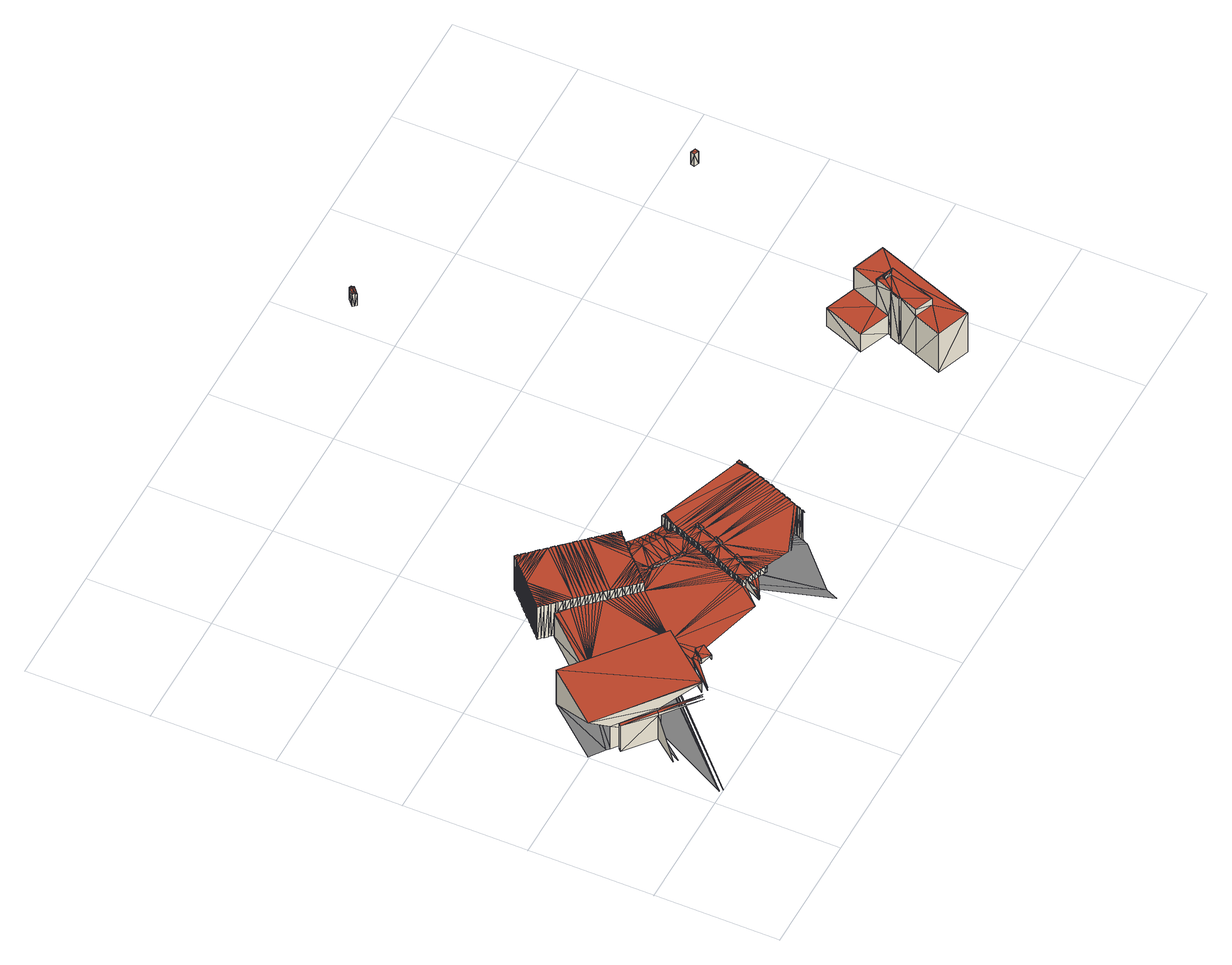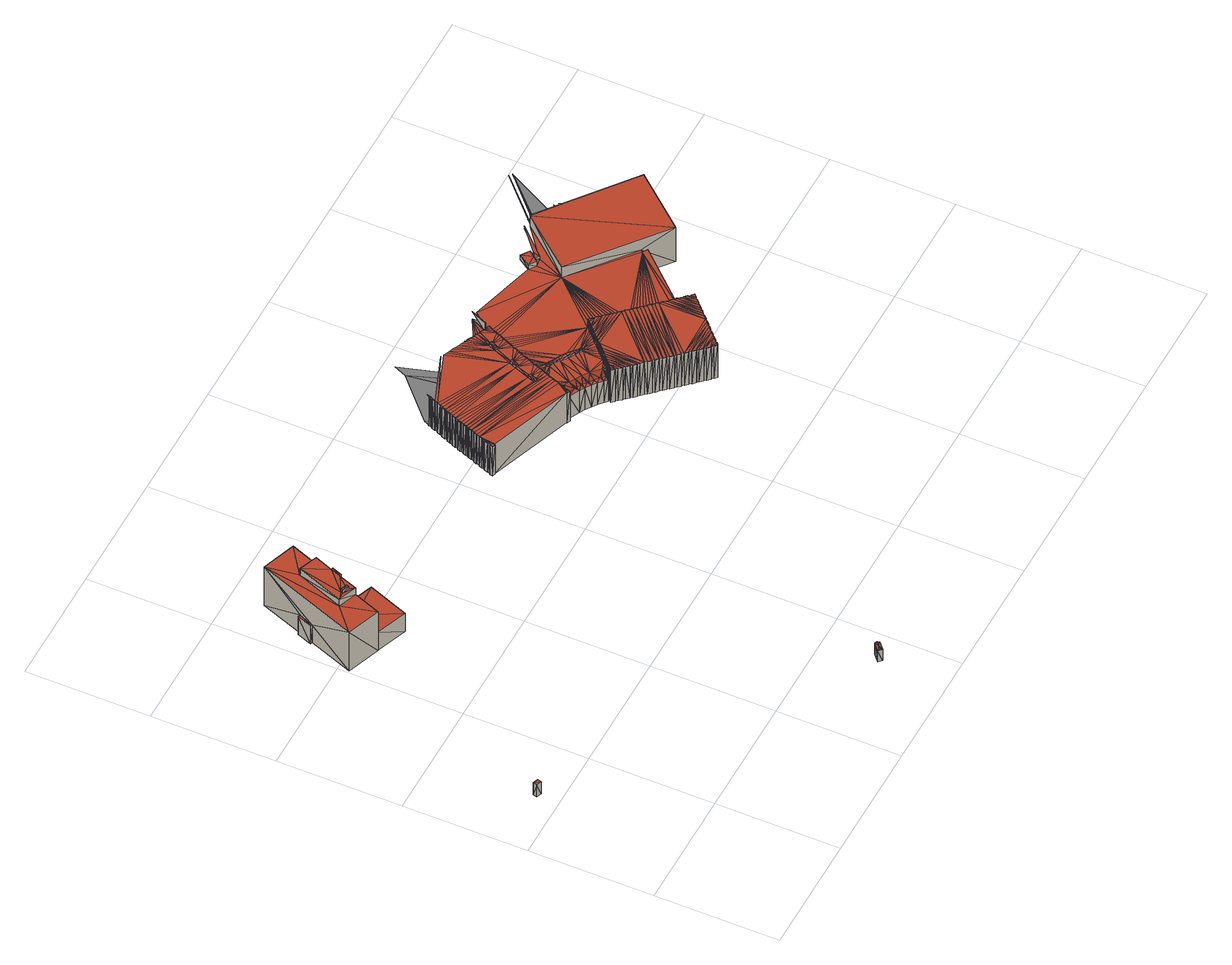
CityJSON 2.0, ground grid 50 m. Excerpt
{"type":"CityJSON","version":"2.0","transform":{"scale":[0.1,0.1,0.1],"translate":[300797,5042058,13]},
"CityObjects":{
"building1":{"type":"Building","geometry":[{"type":"MultiSurface","lod":"2","boundaries":[[[0,1,2]],[[3,4,5]],[[6,7,1]],[[8,2,9]],[[10,9,7]],[[11,5,12]],[[0,13,14]],[[15,16,17]],[[0,2,13]],[[18,1,0]],[[8,13,2]],[[6,1,18]],[[19,20,13]],[[6,10,7]],[[10,8,9]],[[3,5,11]],[[21,12,16]],[[22,8,10]],[[19,13,8]],[[23,4,3]],[[24,22,10]],[[19,8,22]],[[25,24,10]],[[19,22,24]],[[25,19,24]],[[26,15,4]],[[11,19,25]],[[27,18,0]],[[3,11,25]],[[28,26,4]],[[29,6,18]],[[29,10,6]],[[28,4,23]],[[21,11,12]],[[30,25,10]],[[31,3,25]],[[21,16,15]],[[32,33,34]],[[35,15,26]],[[36,11,21]],[[35,21,15]],[[37,38,39]],[[36,21,35]],[[37,39,36]],[[37,36,35]],[[40,26,28]],[[32,34,11]],[[41,28,42]],[[40,35,26]],[[43,44,45]],[[43,46,47]],[[41,37,35]],[[41,42,46]],[[48,39,38]],[[49,38,37]],[[48,36,39]],[[50,45,51]],[[52,51,53]],[[50,53,54]],[[50,51,52]],[[50,52,53]],[[55,54,53]],[[56,45,50]],[[57,50,54]],[[56,43,45]],[[40,28,41]],[[56,46,43]],[[55,57,54]],[[57,56,50]],[[56,58,46]],[[59,46,58]],[[40,41,35]],[[60,56,57]],[[59,58,56]],[[61,57,55]],[[62,55,63]],[[60,59,56]],[[61,60,57]],[[41,46,59]],[[61,55,62]],[[61,59,60]],[[61,62,59]],[[62,41,59]],[[49,48,38]],[[32,11,36]],[[64,49,37]],[[65,36,48]],[[66,37,41]],[[67,64,37]],[[68,67,37]],[[69,68,37]],[[70,69,37]],[[71,70,37]],[[72,71,37]],[[73,72,37]],[[74,73,37]],[[75,74,37]],[[66,75,37]],[[76,77,78]],[[76,78,79]],[[80,79,78]],[[81,77,76]],[[82,78,77]],[[81,76,79]],[[81,79,80]],[[83,77,81]],[[84,80,78]],[[85,82,77]],[[86,81,80]],[[84,78,82]],[[83,85,77]],[[86,80,87]],[[87,80,84]],[[86,83,81]],[[86,88,89]],[[86,87,88]],[[90,89,88]],[[84,82,85]],[[91,88,87]],[[90,86,89]],[[83,84,85]],[[90,88,91]],[[92,91,87]],[[93,86,90]],[[94,87,84]],[[95,83,86]],[[94,84,83]],[[93,90,91]],[[93,95,86]],[[92,87,94]],[[93,91,92]],[[96,41,62]],[[95,94,83]],[[97,93,92]],[[65,48,49]],[[97,92,98]],[[97,99,100]],[[95,101,102]],[[95,102,94]],[[97,98,99]],[[103,100,99]],[[64,65,49]],[[103,97,100]],[[104,99,98]],[[105,92,94]],[[106,95,93]],[[98,92,105]],[[97,106,93]],[[103,99,104]],[[107,102,101]],[[108,101,95]],[[107,94,102]],[[109,97,103]],[[110,104,98]],[[109,103,104]],[[109,104,110]],[[111,65,64]],[[112,33,113]],[[108,107,101]],[[105,94,107]],[[106,108,95]],[[114,109,110]],[[111,115,65]],[[114,110,116]],[[110,98,117]],[[109,118,97]],[[119,111,64]],[[116,115,111]],[[114,111,120]],[[121,122,112]],[[114,116,111]],[[105,107,108]],[[117,98,105]],[[118,106,97]],[[106,105,108]],[[123,120,111]],[[123,114,120]],[[124,119,64]],[[123,111,119]],[[125,114,123]],[[117,105,106]],[[125,123,119]],[[125,119,126]],[[67,124,64]],[[116,110,127]],[[114,128,109]],[[124,126,119]],[[129,113,33]],[[118,117,106]],[[130,125,126]],[[131,126,124]],[[130,126,131]],[[127,110,117]],[[128,118,109]],[[131,124,132]],[[118,133,134]],[[130,131,132]],[[118,134,117]],[[135,132,124]],[[136,130,132]],[[125,137,114]],[[135,124,67]],[[136,132,135]],[[138,134,133]],[[127,117,134]],[[128,133,118]],[[139,135,67]],[[136,135,139]],[[68,139,67]],[[140,138,133]],[[141,116,127]],[[137,128,114]],[[127,134,138]],[[128,140,133]],[[32,129,33]],[[142,136,139]],[[143,139,68]],[[142,139,143]],[[130,144,125]],[[145,66,41]],[[142,68,146]],[[142,143,68]],[[127,138,140]],[[128,127,140]],[[147,146,68]],[[147,142,146]],[[147,68,69]],[[148,145,41]],[[149,142,147]],[[150,116,141]],[[141,127,128]],[[149,147,69]],[[136,151,130]],[[149,69,152]],[[144,137,125]],[[153,148,41]],[[70,152,69]],[[137,141,128]],[[154,149,152]],[[32,36,65]],[[155,152,70]],[[154,152,155]],[[137,156,157]],[[155,70,158]],[[159,153,41]],[[137,157,141]],[[154,155,158]],[[160,116,150]],[[161,158,70]],[[162,154,158]],[[142,163,136]],[[161,70,71]],[[164,157,156]],[[165,159,41]],[[162,158,161]],[[144,156,137]],[[150,141,157]],[[151,144,130]],[[162,161,71]],[[162,71,166]],[[167,165,41]],[[72,166,71]],[[168,164,156]],[[150,157,164]],[[144,168,156]],[[169,116,160]],[[170,162,166]],[[171,166,72]],[[170,166,171]],[[172,167,41]],[[171,72,173]],[[170,171,173]],[[150,164,168]],[[144,150,168]],[[174,173,72]],[[174,170,173]],[[163,151,136]],[[174,72,73]],[[175,172,41]],[[176,170,174]],[[160,150,144]],[[177,174,73]],[[176,174,177]],[[178,175,41]],[[151,160,144]],[[179,177,73]],[[180,176,177]],[[179,73,74]],[[180,177,179]],[[151,181,182]],[[151,182,160]],[[183,178,41]],[[179,74,184]],[[180,179,184]],[[185,184,74]],[[186,180,184]],[[187,182,181]],[[185,74,75]],[[187,160,182]],[[188,181,151]],[[189,183,41]],[[186,184,185]],[[186,185,75]],[[186,75,190]],[[188,187,181]],[[66,190,75]],[[169,160,187]],[[163,188,151]],[[191,186,190]],[[192,190,66]],[[191,190,192]],[[192,66,193]],[[169,187,188]],[[191,192,193]],[[163,169,188]],[[145,193,66]],[[194,191,193]],[[195,193,145]],[[194,193,195]],[[196,169,163]],[[194,195,145]],[[194,145,197]],[[198,196,163]],[[199,197,145]],[[200,194,197]],[[199,145,148]],[[198,201,202]],[[198,202,196]],[[200,197,199]],[[199,148,203]],[[200,199,203]],[[204,203,148]],[[205,200,203]],[[206,202,201]],[[204,148,153]],[[207,41,96]],[[208,196,202]],[[209,201,198]],[[205,203,204]],[[205,204,153]],[[205,153,210]],[[211,206,201]],[[208,202,206]],[[209,211,201]],[[212,210,153]],[[213,205,210]],[[212,153,159]],[[213,210,212]],[[212,159,214]],[[213,212,214]],[[208,206,211]],[[209,208,211]],[[215,214,159]],[[216,213,214]],[[217,189,41]],[[215,159,165]],[[216,214,215]],[[218,208,209]],[[216,215,165]],[[216,165,219]],[[220,142,149]],[[221,218,209]],[[167,219,165]],[[222,216,219]],[[221,223,224]],[[222,219,167]],[[221,224,218]],[[225,116,169]],[[226,216,222]],[[222,167,227]],[[226,222,227]],[[228,149,154]],[[229,227,167]],[[230,65,115]],[[229,226,227]],[[231,224,223]],[[231,218,224]],[[232,223,221]],[[229,167,172]],[[230,115,116]],[[233,226,229]],[[228,154,162]],[[234,163,142]],[[233,229,172]],[[232,231,223]],[[233,172,235]],[[236,218,231]],[[237,232,221]],[[238,235,172]],[[239,233,235]],[[238,172,175]],[[240,41,207]],[[239,235,238]],[[236,231,232]],[[237,236,232]],[[238,175,241]],[[239,238,241]],[[242,241,175]],[[243,162,170]],[[244,239,241]],[[245,236,237]],[[242,175,178]],[[244,241,242]],[[246,41,240]],[[247,242,178]],[[248,245,237]],[[244,242,247]],[[249,170,176]],[[183,247,178]],[[250,244,247]],[[248,251,252]],[[248,252,245]],[[217,41,246]],[[253,247,183]],[[250,247,253]],[[253,183,254]],[[250,253,254]],[[255,169,196]],[[234,198,163]],[[256,176,180]],[[257,252,251]],[[258,254,183]],[[257,245,252]],[[259,251,248]],[[258,250,254]],[[260,205,213]],[[261,200,205]],[[258,183,189]],[[262,233,239]],[[263,216,226]],[[264,244,250]],[[256,180,186]],[[259,257,251]],[[265,245,257]],[[266,259,248]],[[260,213,216]],[[262,239,244]],[[264,250,258]],[[263,226,233]],[[255,196,208]],[[234,209,198]],[[267,258,189]],[[265,257,259]],[[266,265,259]],[[268,221,209]],[[269,208,218]],[[270,186,191]],[[271,244,264]],[[272,264,258]],[[272,258,267]],[[273,265,266]],[[270,191,194]],[[272,274,264]],[[275,218,236]],[[276,237,221]],[[272,267,274]],[[277,273,266]],[[277,278,279]],[[280,264,274]],[[277,279,273]],[[262,244,271]],[[281,274,267]],[[271,264,280]],[[282,194,200]],[[281,280,274]],[[283,279,278]],[[284,233,262]],[[275,236,245]],[[276,248,237]],[[283,273,279]],[[285,278,277]],[[286,271,280]],[[286,280,281]],[[287,266,248]],[[285,283,278]],[[288,285,277]],[[289,273,283]],[[290,245,265]],[[291,271,286]],[[292,286,281]],[[263,233,284]],[[289,283,285]],[[288,289,285]],[[293,116,225]],[[294,265,273]],[[291,262,271]],[[291,286,292]],[[295,216,263]],[[287,277,266]],[[296,289,288]],[[297,116,293]],[[298,234,142]],[[291,299,262]],[[291,292,299]],[[300,288,277]],[[301,296,288]],[[302,267,189]],[[303,116,297]],[[220,298,142]],[[294,273,289]],[[304,262,299]],[[305,299,292]],[[260,216,295]],[[301,306,307]],[[301,307,296]],[[308,307,306]],[[309,116,303]],[[308,296,307]],[[310,306,301]],[[311,289,296]],[[261,205,260]],[[284,262,304]],[[305,304,299]],[[300,301,288]],[[228,220,149]],[[310,308,306]],[[302,281,267]],[[312,296,308]],[[313,310,301]],[[314,116,309]],[[315,207,96]],[[305,284,304]],[[316,284,305]],[[312,308,310]],[[313,312,310]],[[311,296,312]],[[317,313,301]],[[318,200,261]],[[319,287,248]],[[320,300,277]],[[269,218,275]],[[268,276,221]],[[321,289,311]],[[322,312,313]],[[323,116,314]],[[324,265,294]],[[225,169,255]],[[325,208,269]],[[326,268,209]],[[327,322,313]],[[328,284,316]],[[329,316,305]],[[330,228,162]],[[302,292,281]],[[311,312,322]],[[317,327,313]],[[275,245,290]],[[276,319,248]],[[300,317,301]],[[287,320,277]],[[290,265,324]],[[294,289,321]],[[331,116,323]],[[255,208,325]],[[234,326,209]],[[332,322,327]],[[328,263,284]],[[328,316,329]],[[332,311,322]],[[333,327,317]],[[243,330,162]],[[334,315,335]],[[333,332,327]],[[333,317,311]],[[336,334,337]],[[338,116,331]],[[333,311,332]],[[336,337,339]],[[321,311,317]],[[340,305,292]],[[328,341,263]],[[328,329,341]],[[300,321,317]],[[249,243,170]],[[342,263,341]],[[343,321,300]],[[344,341,329]],[[345,343,300]],[[346,116,338]],[[347,339,348]],[[349,345,300]],[[350,321,343]],[[295,263,342]],[[350,343,345]],[[344,342,341]],[[340,329,305]],[[350,294,321]],[[349,300,320]],[[256,249,176]],[[349,350,345]],[[351,116,346]],[[349,320,294]],[[344,295,342]],[[352,295,344]],[[353,189,217]],[[349,294,350]],[[324,294,320]],[[287,324,320]],[[339,315,334]],[[336,339,334]],[[339,207,315]],[[354,116,351]],[[282,200,318]],[[355,302,189]],[[356,295,352]],[[357,352,344]],[[358,324,287]],[[340,344,329]],[[358,359,324]],[[302,340,292]],[[360,189,353]],[[361,256,186]],[[362,347,348]],[[363,324,359]],[[364,358,287]],[[365,116,354]],[[356,260,295]],[[363,359,358]],[[366,207,367]],[[368,207,339]],[[356,352,357]],[[368,367,207]],[[364,287,319]],[[363,290,324]],[[270,361,186]],[[364,363,358]],[[366,240,207]],[[364,319,290]],[[369,366,367]],[[370,116,365]],[[356,371,260]],[[372,189,360]],[[356,357,371]],[[364,290,363]],[[373,367,368]],[[374,369,367]],[[275,290,319]],[[374,367,373]],[[375,362,348]],[[276,275,319]],[[369,240,366]],[[369,376,240]],[[347,368,339]],[[377,260,371]],[[378,357,344]],[[377,371,357]],[[230,116,370]],[[379,373,368]],[[380,275,276]],[[374,373,379]],[[381,65,230]],[[382,380,276]],[[383,189,372]],[[384,240,376]],[[385,376,369]],[[386,270,194]],[[269,275,380]],[[268,382,276]],[[387,355,189]],[[261,260,377]],[[378,344,340]],[[347,379,368]],[[388,377,357]],[[389,369,374]],[[384,246,240]],[[390,380,382]],[[389,374,379]],[[385,384,376]],[[391,375,348]],[[32,65,381]],[[389,385,369]],[[390,269,380]],[[392,382,268]],[[282,386,194]],[[385,393,246]],[[392,390,382]],[[394,189,383]],[[385,246,384]],[[378,388,357]],[[388,261,377]],[[395,379,347]],[[396,261,388]],[[389,379,395]],[[392,268,269]],[[392,269,390]],[[394,387,189]],[[325,269,268]],[[397,246,393]],[[395,347,398]],[[399,393,385]],[[326,325,268]],[[389,395,398]],[[400,261,396]],[[401,396,388]],[[389,399,385]],[[397,217,246]],[[402,325,326]],[[399,397,393]],[[402,403,325]],[[362,398,347]],[[404,389,398]],[[405,340,302]],[[378,401,388]],[[255,325,403]],[[234,402,326]],[[400,318,261]],[[400,396,401]],[[406,378,340]],[[399,217,397]],[[407,403,402]],[[399,408,217]],[[409,399,389]],[[404,398,362]],[[405,406,340]],[[407,255,403]],[[410,402,234]],[[409,389,404]],[[410,407,402]],[[411,217,408]],[[410,234,255]],[[401,412,318]],[[413,408,399]],[[400,401,318]],[[410,255,407]],[[414,405,302]],[[225,255,234]],[[405,378,406]],[[411,353,217]],[[415,401,378]],[[409,404,362]],[[414,302,416]],[[413,411,408]],[[409,362,417]],[[415,378,405]],[[298,225,234]],[[418,318,412]],[[419,412,401]],[[411,420,353]],[[413,420,411]],[[375,417,362]],[[421,225,298]],[[355,416,302]],[[422,421,298]],[[423,409,417]],[[415,419,401]],[[360,353,420]],[[424,318,418]],[[419,418,412]],[[425,405,414]],[[425,415,405]],[[426,420,413]],[[427,225,421]],[[428,422,298]],[[427,421,422]],[[423,417,375]],[[429,409,423]],[[430,360,420]],[[427,293,225]],[[428,298,220]],[[426,430,420]],[[425,431,415]],[[419,424,418]],[[432,424,419]],[[433,425,414]],[[434,318,424]],[[435,415,431]],[[428,427,422]],[[436,414,416]],[[423,375,437]],[[428,220,293]],[[435,431,425]],[[429,423,437]],[[428,293,427]],[[433,435,425]],[[297,293,220]],[[426,360,430]],[[436,433,414]],[[426,438,360]],[[415,439,419]],[[228,297,220]],[[440,424,432]],[[439,432,419]],[[391,437,375]],[[436,416,355]],[[441,429,437]],[[442,360,438]],[[443,297,228]],[[444,438,426]],[[445,443,228]],[[446,399,409]],[[447,435,433]],[[446,413,399]],[[442,372,360]],[[440,434,424]],[[303,297,443]],[[330,445,228]],[[441,437,391]],[[444,442,438]],[[440,432,439]],[[448,433,436]],[[449,429,441]],[[450,443,445]],[[444,451,372]],[[444,372,442]],[[448,447,433]],[[450,303,443]],[[452,445,330]],[[453,439,415]],[[446,409,429]],[[452,450,445]],[[440,454,434]],[[440,439,454]],[[455,441,391]],[[446,426,413]],[[456,372,451]],[[452,330,303]],[[449,441,455]],[[457,451,444]],[[452,303,450]],[[458,436,355]],[[309,303,330]],[[459,434,454]],[[243,309,330]],[[456,383,372]],[[460,455,391]],[[453,454,439]],[[457,456,451]],[[460,449,455]],[[461,309,243]],[[434,282,318]],[[446,444,426]],[[460,391,462]],[[463,461,243]],[[457,383,456]],[[458,355,387]],[[464,449,460]],[[465,434,459]],[[466,448,436]],[[457,467,383]],[[453,459,454]],[[314,309,461]],[[249,463,243]],[[468,461,463]],[[460,462,469]],[[394,383,467]],[[470,429,449]],[[464,460,469]],[[471,447,448]],[[472,467,457]],[[466,436,458]],[[468,314,461]],[[473,463,249]],[[473,468,463]],[[453,465,459]],[[474,465,453]],[[472,394,467]],[[473,249,314]],[[475,472,457]],[[473,314,468]],[[476,469,462]],[[477,464,469]],[[323,314,249]],[[472,478,394]],[[475,478,472]],[[256,323,249]],[[479,465,474]],[[480,474,453]],[[466,471,448]],[[470,449,464]],[[481,387,394]],[[482,394,478]],[[477,469,476]],[[482,478,475]],[[483,323,256]],[[484,464,477]],[[485,457,444]],[[486,483,256]],[[487,415,435]],[[470,446,429]],[[488,458,387]],[[479,489,465]],[[479,474,480]],[[465,490,434]],[[331,323,483]],[[361,486,256]],[[482,481,394]],[[491,483,486]],[[492,482,475]],[[484,477,476]],[[484,476,493]],[[481,494,387]],[[495,486,361]],[[491,331,483]],[[485,475,457]],[[479,496,489]],[[484,470,464]],[[479,480,496]],[[495,491,486]],[[492,481,482]],[[497,493,476]],[[487,435,447]],[[492,498,481]],[[485,444,446]],[[495,361,331]],[[495,331,491]],[[499,484,493]],[[487,453,415]],[[488,387,494]],[[338,331,361]],[[500,466,458]],[[501,481,498]],[[502,489,496]],[[501,498,492]],[[503,496,480]],[[270,338,361]],[[504,493,497]],[[499,493,504]],[[501,505,481]],[[505,494,481]],[[485,492,475]],[[500,458,488]],[[489,506,465]],[[507,471,466]],[[508,501,492]],[[490,282,434]],[[509,338,270]],[[499,470,484]],[[509,510,338]],[[511,489,502]],[[499,504,512]],[[503,502,496]],[[501,513,505]],[[508,513,501]],[[514,515,446]],[[386,509,270]],[[516,338,510]],[[517,510,509]],[[518,505,513]],[[514,446,470]],[[485,508,492]],[[485,446,515]],[[519,494,505]],[[503,511,502]],[[520,513,508]],[[521,511,503]],[[487,447,471]],[[517,516,510]],[[522,509,386]],[[346,338,516]],[[522,517,509]],[[500,507,466]],[[522,386,516]],[[523,470,499]],[[524,503,480]],[[525,515,514]],[[506,490,465]],[[518,519,505]],[[522,516,517]],[[520,518,513]],[[282,516,386]],[[487,480,453]],[[526,488,494]],[[527,511,521]],[[528,521,503]],[[282,346,516]],[[525,485,515]],[[529,489,511]],[[520,519,518]],[[530,346,282]],[[520,531,519]],[[526,500,488]],[[532,530,282]],[[527,533,511]],[[527,521,528]],[[534,514,470]],[[519,535,494]],[[351,346,530]],[[490,532,282]],[[536,470,523]],[[537,519,531]],[[538,531,520]],[[526,494,539]],[[540,506,489]],[[541,530,532]],[[524,528,503]],[[537,542,519]],[[543,525,514]],[[528,113,533]],[[535,539,494]],[[527,528,533]],[[528,112,113]],[[544,507,500]],[[541,351,530]],[[545,532,490]],[[538,537,531]],[[545,541,532]],[[536,534,470]],[[546,112,528]],[[533,529,511]],[[537,547,542]],[[545,490,351]],[[542,535,519]],[[529,540,489]],[[538,547,537]],[[543,514,534]],[[545,351,541]],[[546,121,112]],[[534,485,525]],[[548,500,526]],[[354,351,490]],[[549,533,113]],[[524,546,528]],[[550,542,547]],[[548,544,500]],[[506,354,490]],[[487,524,480]],[[551,547,538]],[[543,534,525]],[[524,552,546]],[[553,526,539]],[[554,354,506]],[[550,555,542]],[[556,533,549]],[[555,535,542]],[[557,554,506]],[[558,471,507]],[[551,550,547]],[[553,539,535]],[[365,354,554]],[[540,557,506]],[[559,548,526]],[[560,554,557]],[[559,526,553]],[[561,520,508]],[[562,534,536]],[[551,555,550]],[[551,563,555]],[[564,556,549]],[[565,556,564]],[[560,365,554]],[[566,557,540]],[[556,567,533]],[[561,508,485]],[[566,560,557]],[[568,535,555]],[[566,540,365]],[[569,555,563]],[[570,553,535]],[[566,365,560]],[[567,529,533]],[[571,546,552]],[[572,563,551]],[[370,365,540]],[[573,544,548]],[[571,552,524]],[[574,575,121]],[[570,559,553]],[[569,568,555]],[[129,549,113]],[[529,370,540]],[[576,564,549]],[[577,556,565]],[[577,565,564]],[[572,569,563]],[[561,538,520]],[[570,535,578]],[[573,548,559]],[[570,579,559]],[[580,534,562]],[[569,581,568]],[[582,121,546]],[[583,535,568]],[[584,370,529]],[[572,581,569]],[[570,578,579]],[[583,578,535]],[[585,584,529]],[[558,487,471]],[[586,559,579]],[[561,485,534]],[[577,587,556]],[[576,549,588]],[[573,589,544]],[[230,370,584]],[[567,585,529]],[[590,568,581]],[[577,564,576]],[[591,579,578]],[[592,581,572]],[[593,584,585]],[[587,594,556]],[[594,567,556]],[[561,551,538]],[[586,573,559]],[[595,230,584]],[[593,585,567]],[[590,583,568]],[[586,579,591]],[[593,595,584]],[[592,590,581]],[[129,588,549]],[[596,534,580]],[[576,588,587]],[[577,576,587]],[[595,567,230]],[[593,567,595]],[[597,571,524]],[[381,230,567]],[[598,578,583]],[[586,589,573]],[[592,583,590]],[[586,591,589]],[[487,599,524]],[[561,572,551]],[[592,600,583]],[[601,546,571]],[[594,381,567]],[[602,587,588]],[[599,597,524]],[[603,583,600]],[[604,600,592]],[[605,507,544]],[[606,594,587]],[[607,381,594]],[[608,607,594]],[[603,598,583]],[[609,578,598]],[[610,591,578]],[[604,603,600]],[[611,587,602]],[[601,582,546]],[[561,592,572]],[[606,608,594]],[[32,381,607]],[[603,612,598]],[[32,607,608]],[[613,602,588]],[[614,587,611]],[[604,612,603]],[[613,588,129]],[[614,606,587]],[[615,121,582]],[[596,616,534]],[[617,608,606]],[[617,32,608]],[[609,598,612]],[[618,611,602]],[[618,602,619]],[[620,612,604]],[[617,606,129]],[[610,578,609]],[[617,129,32]],[[621,558,507]],[[613,129,606]],[[616,561,534]],[[622,609,612]],[[614,613,606]],[[620,622,612]],[[605,544,589]],[[623,619,602]],[[624,611,618]],[[625,571,597]],[[624,618,619]],[[626,121,615]],[[627,613,614]],[[623,602,613]],[[624,614,611]],[[628,627,614]],[[629,589,591]],[[630,599,487]],[[620,609,622]],[[620,631,609]],[[632,604,592]],[[625,601,571]],[[625,597,599]],[[623,613,627]],[[624,628,614]],[[633,591,610]],[[623,627,628]],[[624,619,623]],[[634,609,631]],[[635,631,620]],[[624,623,628]],[[634,610,609]],[[636,616,596]],[[635,634,631]],[[615,582,601]],[[632,620,604]],[[632,592,561]],[[635,637,610]],[[638,591,633]],[[605,621,507]],[[639,487,558]],[[635,610,634]],[[640,121,626]],[[625,615,601]],[[639,630,487]],[[641,610,637]],[[642,637,635]],[[574,121,643]],[[644,645,561]],[[646,625,599]],[[646,599,630]],[[632,635,620]],[[647,616,636]],[[641,633,610]],[[642,641,637]],[[629,591,638]],[[644,561,616]],[[632,561,645]],[[626,615,625]],[[642,633,641]],[[642,648,633]],[[649,121,640]],[[650,589,629]],[[651,633,648]],[[652,648,642]],[[646,626,625]],[[653,645,644]],[[654,639,558]],[[651,638,633]],[[655,632,645]],[[652,651,648]],[[653,644,616]],[[651,656,638]],[[652,656,651]],[[653,655,645]],[[657,589,650]],[[657,605,589]],[[658,646,630]],[[659,558,621]],[[658,630,639]],[[659,654,558]],[[660,638,656]],[[661,656,652]],[[653,616,662]],[[640,626,646]],[[660,629,638]],[[661,660,656]],[[662,632,655]],[[643,121,649]],[[663,642,635]],[[658,639,654]],[[653,662,655]],[[661,629,660]],[[661,664,629]],[[663,635,632]],[[658,640,646]],[[650,629,664]],[[663,652,642]],[[665,664,661]],[[666,659,621]],[[667,650,664]],[[665,667,664]],[[667,668,650]],[[669,658,654]],[[665,668,667]],[[669,654,659]],[[663,661,652]],[[670,650,668]],[[671,621,605]],[[671,666,621]],[[670,668,665]],[[669,640,658]],[[670,657,650]],[[672,632,662]],[[673,670,665]],[[669,659,666]],[[674,657,670]],[[669,649,640]],[[673,674,670]],[[675,605,657]],[[574,643,676]],[[677,657,674]],[[678,665,661]],[[679,674,673]],[[574,676,680]],[[677,675,657]],[[681,671,605]],[[679,677,674]],[[682,605,675]],[[672,663,632]],[[677,683,675]],[[684,681,605]],[[685,684,605]],[[679,683,677]],[[686,669,666]],[[682,685,605]],[[686,666,671]],[[687,673,665]],[[688,675,683]],[[689,683,679]],[[690,649,669]],[[678,661,663]],[[688,682,675]],[[689,688,683]],[[686,671,681]],[[686,681,684]],[[686,690,669]],[[689,682,688]],[[691,685,682]],[[689,692,682]],[[643,649,690]],[[693,665,678]],[[691,694,685]],[[695,682,692]],[[696,692,689]],[[687,665,693]],[[697,698,663]],[[695,691,682]],[[699,684,685]],[[696,695,692]],[[678,663,698]],[[697,663,672]],[[695,700,691]],[[696,700,695]],[[701,702,694]],[[699,685,694]],[[703,694,691]],[[703,691,700]],[[704,673,687]],[[705,700,696]],[[703,701,694]],[[706,678,698]],[[707,694,702]],[[708,698,697]],[[709,703,700]],[[676,643,701]],[[705,709,700]],[[707,702,701]],[[710,697,672]],[[703,676,701]],[[711,686,684]],[[708,706,698]],[[705,703,709]],[[680,676,703]],[[706,693,678]],[[711,690,686]],[[705,680,703]],[[707,699,694]],[[706,687,693]],[[712,643,690]],[[708,697,710]],[[711,684,699]],[[713,680,705]],[[712,701,643]],[[708,687,706]],[[714,713,705]],[[714,715,716]],[[708,704,687]],[[714,716,713]],[[711,707,701]],[[708,710,717]],[[708,717,704]],[[718,616,647]],[[719,716,715]],[[720,574,680]],[[721,713,716]],[[722,715,714]],[[711,712,690]],[[711,699,707]],[[723,719,715]],[[711,701,712]],[[721,716,719]],[[722,723,715]],[[721,719,723]],[[724,680,713]],[[725,714,705]],[[722,721,723]],[[726,721,722]],[[727,726,722]],[[724,713,721]],[[725,722,714]],[[727,728,729]],[[727,729,726]],[[730,662,616]],[[731,729,728]],[[731,726,729]],[[732,728,727]],[[725,727,722]],[[724,721,726]],[[732,731,728]],[[724,726,731]],[[725,732,727]],[[733,731,732]],[[733,724,731]],[[734,732,725]],[[734,733,732]],[[734,725,724]],[[734,724,733]],[[735,672,662]],[[736,679,673]],[[736,689,679]],[[737,720,680]],[[736,673,704]],[[738,710,672]],[[718,739,740]],[[741,737,680]],[[742,616,718]],[[743,696,689]],[[744,717,710]],[[745,741,680]],[[746,616,742]],[[743,705,696]],[[736,704,717]],[[747,745,680]],[[730,616,746]],[[748,747,680]],[[749,748,680]],[[750,662,730]],[[751,680,724]],[[743,725,705]],[[752,749,680]],[[753,662,750]],[[754,752,680]],[[755,662,753]],[[756,754,680]],[[735,662,755]],[[757,756,680]],[[758,737,741]],[[759,760,761]],[[758,741,760]],[[762,724,725]],[[759,758,760]],[[745,760,741]],[[763,757,680]],[[764,760,745]],[[765,764,745]],[[765,745,766]],[[767,763,680]],[[768,672,735]],[[769,766,745]],[[770,764,765]],[[769,765,766]],[[769,745,747]],[[770,740,764]],[[771,767,680]],[[770,765,769]],[[772,672,768]],[[769,747,740]],[[770,769,740]],[[718,740,747]],[[773,771,680]],[[774,672,772]],[[718,747,748]],[[775,773,680]],[[776,718,748]],[[777,718,776]],[[738,672,774]],[[778,776,748]],[[779,718,777]],[[779,777,776]],[[780,775,680]],[[778,748,749]],[[779,742,718]],[[779,776,778]],[[778,749,742]],[[779,778,742]],[[781,780,680]],[[746,742,749]],[[744,710,738]],[[746,749,752]],[[782,781,680]],[[783,689,736]],[[784,746,752]],[[784,752,785]],[[736,717,744]],[[786,785,752]],[[787,746,784]],[[788,782,680]],[[787,784,785]],[[789,689,783]],[[787,730,746]],[[786,752,754]],[[787,785,786]],[[786,754,730]],[[790,788,680]],[[743,689,789]],[[787,786,730]],[[750,730,754]],[[750,754,756]],[[751,790,680]],[[791,750,756]],[[791,756,792]],[[793,750,791]],[[794,792,756]],[[793,791,792]],[[794,756,757]],[[793,753,750]],[[793,792,794]],[[793,757,753]],[[793,794,757]],[[755,753,757]],[[755,757,763]],[[795,755,763]],[[795,763,796]],[[797,796,763]],[[798,755,795]],[[797,795,796]],[[798,735,755]],[[797,763,767]],[[798,795,797]],[[799,725,743]],[[762,751,724]],[[797,767,735]],[[798,797,735]],[[771,735,767]],[[768,735,771]],[[800,768,771]],[[799,762,725]],[[800,771,801]],[[802,801,771]],[[803,768,800]],[[803,800,801]],[[803,772,768]],[[802,771,773]],[[803,801,802]],[[802,773,772]],[[803,802,772]],[[774,772,773]],[[774,773,775]],[[804,774,775]],[[804,775,805]],[[806,805,775]],[[807,774,804]],[[807,804,805]],[[806,775,780]],[[807,738,774]],[[807,805,806]],[[806,780,738]],[[807,806,738]],[[744,738,780]],[[744,780,781]],[[808,744,781]],[[808,781,809]],[[810,809,781]],[[811,744,808]],[[810,808,809]],[[810,781,782]],[[811,736,744]],[[811,808,810]],[[810,782,736]],[[811,810,736]],[[783,736,782]],[[783,782,788]],[[812,783,788]],[[812,788,813]],[[814,813,788]],[[815,783,812]],[[815,812,813]],[[814,788,790]],[[815,789,783]],[[815,813,814]],[[814,790,789]],[[815,814,789]],[[743,789,790]],[[743,790,751]],[[816,743,751]],[[816,751,817]],[[818,817,751]],[[819,743,816]],[[819,816,817]],[[818,751,820]],[[819,821,743]],[[819,817,818]],[[818,820,821]],[[819,818,821]],[[822,821,820]],[[762,820,751]],[[799,743,821]],[[822,820,823]],[[824,822,823]],[[825,822,824]],[[762,823,820]],[[799,821,822]],[[826,824,823]],[[827,822,825]],[[827,825,824]],[[826,823,828]],[[827,829,822]],[[828,823,762]],[[829,799,822]],[[827,824,826]],[[826,828,829]],[[827,826,829]],[[830,829,828]],[[831,828,762]],[[830,799,829]],[[832,762,799]],[[832,833,762]],[[830,828,831]],[[834,830,831]],[[835,832,799]],[[836,762,833]],[[836,833,832]],[[834,831,837]],[[836,831,762]],[[835,799,830]],[[836,837,831]],[[835,830,834]],[[836,834,837]],[[835,836,832]],[[835,834,836]]],"semantics":{"surfaces":[{"type":"WallSurface"},{"type":"RoofSurface"},{"type":"GroundSurface"}],"values":[0,0,1,2,0,0,0,2,0,0,2,1,2,0,0,0,2,0,2,0,0,2,1,0,0,0,0,0,0,1,1,0,1,2,1,1,2,2,0,2,0,0,0,0,0,1,2,0,0,1,0,1,1,0,1,2,0,1,0,0,0,0,1,0,1,0,0,1,0,0,1,0,0,0,1,0,0,1,1,0,0,0,1,0,2,1,2,1,1,1,1,1,1,1,1,1,1,1,0,0,2,1,0,0,0,1,2,0,0,2,1,0,2,1,0,0,0,0,2,1,0,0,2,1,2,1,0,0,1,2,0,1,0,0,0,0,0,0,0,0,0,0,1,2,2,1,2,1,0,0,1,2,1,2,0,0,0,2,0,2,1,0,0,0,2,1,1,0,0,2,0,0,2,1,0,0,1,1,0,1,0,0,0,1,2,1,1,2,0,0,1,0,2,1,0,0,0,0,0,1,1,0,1,0,2,1,0,0,1,0,2,1,2,1,2,0,1,0,1,1,0,0,0,0,0,1,0,1,1,2,0,0,1,0,1,1,1,0,0,2,1,0,0,0,1,0,0,2,0,1,1,0,0,1,1,1,2,1,0,0,1,1,0,2,1,2,0,1,0,1,0,0,0,0,0,1,1,0,1,1,0,0,0,1,0,1,0,1,0,0,0,1,0,0,0,1,0,0,2,1,1,1,0,0,0,1,2,1,0,1,0,0,0,0,0,0,1,0,1,0,0,0,0,1,0,1,0,0,0,0,0,0,1,0,0,1,2,1,1,0,0,0,2,1,1,0,1,0,0,0,0,0,0,1,1,0,1,0,0,0,1,0,1,0,0,1,0,2,0,0,0,1,0,2,1,0,2,1,0,2,1,1,1,0,0,0,2,1,1,0,1,1,0,0,0,0,0,0,1,1,0,0,1,1,0,0,0,1,1,0,0,0,1,1,0,0,0,2,1,1,0,0,2,1,1,1,1,0,1,1,1,1,0,2,1,1,1,1,1,2,1,0,0,0,1,2,1,1,1,0,0,1,0,2,1,0,0,0,0,0,1,1,0,1,1,0,1,2,1,2,1,0,0,1,0,1,2,2,1,0,1,0,0,2,2,1,0,1,1,0,2,1,0,0,1,0,1,2,1,2,0,1,1,0,0,0,2,2,1,2,1,0,1,1,1,0,1,2,1,2,1,0,0,0,0,2,1,1,1,1,2,1,2,0,2,2,2,2,1,0,1,0,1,1,2,1,2,1,1,1,2,2,2,2,1,0,1,0,2,1,1,0,0,0,1,2,0,0,0,1,0,0,0,1,0,0,1,0,2,1,1,2,0,0,1,1,2,1,1,0,2,0,0,0,1,0,0,0,0,0,1,2,1,1,1,0,0,1,0,1,1,1,1,2,1,2,1,0,0,1,0,0,1,2,1,0,0,0,1,2,0,1,0,0,0,1,0,1,1,0,0,0,1,0,1,1,2,0,0,0,2,0,1,1,0,1,2,1,1,0,1,1,1,1,1,0,0,0,1,2,1,2,1,1,0,0,1,0,1,0,1,0,0,0,0,1,0,0,0,1,0,0,1,0,1,0,0,1,0,0,1,1,1,2,1,1,0,1,0,0,0,1,0,0,2,1,1,0,1,0,0,0,0,0,1,0,0,1,1,0,0,0,0,1,0,0,1,0,0,1,0,1,0,0,1,0,0,1,1,1,1,2,1,0,1,0,0,2,1,1,0,0,0,1,1,1,0,0,0,0,0,0,0,0,0,0,1,0,1,0,1,0,0,0,1,1,0,0,0,1,0,1,1,1,2,1,0,0,0,1,1,0,0,0,0,2,1,1,1,0,0,0,0,1,0,0,0,1,0,0,0,0,0,0,1,1,1,0,0,1,1,1,0,0,0,0,0,1,0,1,2,1,0,0,1,1,0,0,0,1,2,1,0,0,0,1,0,0,0,0,1,0,0,0,0,1,0,0,1,1,0,0,1,0,1,1,0,1,1,0,1,0,1,2,1,0,0,1,0,0,1,1,2,1,0,1,0,0,0,1,1,0,1,0,0,0,1,0,0,1,1,0,0,1,0,1,0,1,1,1,1,1,0,0,1,0,1,0,0,0,1,0,0,0,1,2,0,0,0,1,0,1,0,1,0,1,2,1,2,0,0,0,1,1,1,1,0,0,1,0,1,0,1,0,0,0,1,0,0,0,1,0,1,0,0,1,2,1,1,1,0,0,1,0,1,1,1,0,1,0,0,0,2,1,0,0,1,0,1,0,0,1,1,0,0,0,0,0,1,0,0,0,0,0,0,1,1,0,0,0,0,0,0,1,0,1,1,0,2,1,1,0,1,1,1,0,0,0,0,2,1,1,1,0,1,0,1,0,0,1,1,0,0,0,0,2,1,1,2,0,2,1,0,0,1,0,1,0,1,0,0,1,0,0,0,1,0,1,0,1,1,2,0,2,1,0,0,1,1,0,1,1,1,1,2,1,0,0,0,1,2,1,0,0,0,0,1,0,1,0,0,0,1,1,0,1,0,0,1,1,0,1,1,0,0,1,1,1,0,0,0,1,1,2,0,0,2,1,0,2,1,2,1,1,0,0,0,0,1,0,1,0,1,0,1,0,0,1,1,2,1,1,0,2,0,2,1,0,1,1,0,0,1,1,1,2,1,1,0,0,1,0,0,1,1,0,0,1,1,0,1,1,1,0,2,0,1,0,1,2,0,1,1,1,1,0,1,1,0,0,0,0,0,2,1,1,0,0,1,1,1,0,0,0,0,0,1,1,1,1,1,1,1,0,1,0,0,0,1,0,2,1,1,0,0,0,1,0,1,1,0,1,1,0,0,1,0,1,1,0,1,1,1,0,0,1,1,1,0,0,0,1,2,1,1,0,2,1,1,0,1,1,0,1,1,0,1,1,1,1,0,1,0,1,0,1,1,1,0,0,1,0,2,1,1,1,0,1,0,1,1,0,0,0,0,0,0,1,1,0,1,1,0,0,0,1,0,0,1,1,0,0,1,1,0,0,0,0,0,1,0,2,0,1,0,0,0,0,0,0,0,1,0,0,1,0,2,2,1,0,1,0,0,2,1,0,2,1,0,0,0,2,1,0,0,1,0,2,1,1,2,0,2,1,0,2,1,0,0,0,1,1,1,2,1,1,1,2,1,1,1,2,1,1,1,2,1,2,2,1,2,1,2,1,2,1,2,1,2,2,1,0,0,0,0,2,0,0,0,2,1,2,1,0,2,1,2,0,1,0,0,0,2,1,0,2,0,0,1,2,1,0,2,2,1,0,0,0,2,0,1,0,2,1,0,0,1,2,1,2,0,1,1,2,0,0,2,1,0,0,0,2,0,0,1,2,0,2,1,0,0,0,0,0,0,0,2,1,0,1,2,0,1,2,0,0,0,0,0,0,0,2,1,0,1,2,0,0,0,0,0,0,0,2,1,0,2,1,0,0,0,0,0,0,0,2,1,0,2,1,0,0,0,0,0,0,0,2,1,0,2,1,0,0,0,0,0,0,0,2,1,0,2,1,0,0,0,0,2,1,0,0,0,2,1,2,1,0,2,1,2,1,0,0,0,0,2,1,0,0,0,0,1,2,0,0,2,1,2,1,0,0,0]}}]},
"building2":{"type":"Building","geometry":[{"type":"MultiSurface","lod":"2","boundaries":[[[838,839,840]],[[838,841,839]],[[840,839,842]],[[843,842,844]],[[843,840,842]],[[845,844,839]],[[839,844,842]],[[846,845,839]],[[846,839,841]],[[838,846,841]],[[847,846,838]],[[847,843,848]],[[847,840,843]],[[847,838,840]],[[843,844,849]],[[849,844,845]],[[848,843,849]],[[847,849,846]],[[847,848,849]],[[849,845,846]]],"semantics":{"surfaces":[{"type":"GroundSurface"},{"type":"WallSurface"},{"type":"RoofSurface"}],"values":[0,0,0,1,1,1,1,1,1,1,1,1,1,1,2,2,2,2,2,2]}}]},
"building3":{"type":"Building","geometry":[{"type":"MultiSurface","lod":"2","boundaries":[[[850,851,852]],[[852,853,854]],[[852,851,853]],[[850,852,855]],[[856,857,851]],[[858,859,856]],[[857,860,861]],[[858,862,859]],[[856,859,863]],[[856,863,857]],[[859,864,865]],[[864,866,865]],[[859,865,863]],[[850,856,851]],[[857,863,860]],[[867,868,869]],[[869,868,870]],[[871,867,869]],[[871,869,872]],[[873,874,875]],[[874,876,875]],[[875,876,877]],[[875,877,878]],[[871,879,880]],[[871,872,879]],[[881,878,877]],[[881,877,882]],[[873,881,874]],[[874,881,882]],[[883,870,868]],[[883,863,870]],[[863,865,870]],[[865,866,884]],[[870,865,884]],[[885,856,886]],[[885,858,856]],[[887,888,862]],[[862,888,859]],[[885,887,858]],[[858,887,862]],[[889,853,890]],[[889,854,853]],[[891,890,851]],[[851,890,853]],[[892,854,889]],[[892,852,854]],[[893,855,894]],[[893,850,855]],[[892,895,879]],[[894,892,879]],[[855,852,892]],[[894,855,892]],[[880,879,896]],[[879,895,891]],[[879,891,896]],[[891,857,896]],[[891,851,857]],[[893,886,850]],[[850,886,856]],[[888,897,864]],[[893,897,886]],[[888,864,859]],[[886,897,888]],[[897,866,864]],[[897,884,866]],[[896,861,898]],[[896,857,861]],[[898,861,860]],[[898,860,899]],[[883,899,863]],[[863,899,860]],[[885,888,887]],[[885,886,888]],[[892,889,895]],[[895,890,891]],[[895,889,890]],[[872,894,879]],[[893,894,872]],[[872,869,897]],[[869,870,884]],[[893,872,897]],[[897,869,884]],[[873,878,881]],[[873,875,878]],[[882,883,867]],[[867,883,868]],[[871,882,867]],[[882,896,883]],[[877,880,896]],[[882,877,896]],[[871,880,874]],[[874,880,876]],[[896,899,883]],[[896,898,899]],[[871,874,882]],[[876,880,877]]],"semantics":{"surfaces":[{"type":"GroundSurface"},{"type":"WallSurface"},{"type":"RoofSurface"}],"values":[0,0,0,0,0,0,0,0,0,0,0,0,0,0,0,1,1,1,1,1,1,1,1,1,1,1,1,1,1,1,1,1,1,1,1,1,1,1,1,1,1,1,1,1,1,1,1,1,1,1,1,1,1,1,1,1,1,1,1,1,1,1,1,1,1,1,1,1,1,1,1,2,2,2,2,2,2,2,2,2,2,2,2,2,2,2,2,2,2,2,2,2,2,2,2,2]}}]},
"building4":{"type":"Building","geometry":[{"type":"MultiSurface","lod":"2","boundaries":[[[900,901,902]],[[903,900,902]],[[904,905,900]],[[904,900,903]],[[904,902,906]],[[904,903,902]],[[906,902,907]],[[902,901,907]],[[905,907,900]],[[900,907,901]],[[904,906,905]],[[905,906,907]]],"semantics":{"surfaces":[{"type":"GroundSurface"},{"type":"WallSurface"},{"type":"RoofSurface"}],"values":[0,0,1,1,1,1,1,1,1,1,2,2]}}]}
},
"vertices":[
[194,320,129],[80,412,142],[80,412,6],[230,330,129],[7,506,185],[76,452,123],[202,330,142],[88,423,142],[202,330,6],[88,423,6],[202,330,129],[230,330,6],[76,452,6],[194,320,6],[116,221,6],[188,721,6],[64,462,6],[7,506,6],[194,320,142],[226,325,6],[131,209,6],[294,636,6],[209,339,6],[362,226,185],[209,339,129],[226,325,129],[188,721,185],[337,205,129],[364,229,185],[344,216,142],[344,216,129],[348,220,129],[887,833,6],[60,11,6],[61,13,6],[294,636,129],[300,643,6],[300,643,129],[281,655,129],[281,655,6],[539,439,185],[539,439,129],[364,229,129],[491,328,142],[382,213,142],[484,301,142],[491,328,129],[382,213,129],[478,871,6],[478,871,129],[493,294,142],[484,301,129],[493,294,129],[490,290,129],[490,290,152],[524,267,152],[510,313,142],[510,313,152],[510,313,129],[527,334,129],[527,334,152],[555,313,152],[555,313,129],[524,267,129],[491,857,129],[491,857,6],[611,741,129],[526,831,129],[535,822,129],[545,811,129],[553,802,129],[564,791,129],[573,781,129],[583,770,129],[592,761,129],[602,750,129],[451,910,175],[441,920,175],[441,920,6],[451,910,6],[452,912,6],[452,912,175],[452,932,6],[454,930,175],[454,930,6],[452,932,175],[460,902,175],[460,902,6],[459,901,6],[459,901,175],[469,890,175],[469,890,6],[471,891,6],[471,891,175],[462,938,6],[462,938,175],[824,239,129],[479,883,175],[479,883,6],[478,882,6],[478,882,175],[461,939,175],[461,939,6],[488,870,175],[488,870,6],[473,949,6],[473,949,175],[472,950,6],[472,950,175],[490,872,175],[490,872,6],[497,863,129],[864,773,6],[863,775,6],[498,864,175],[497,863,6],[498,864,6],[482,958,6],[482,958,175],[507,851,129],[497,863,175],[869,768,6],[72,2,6],[507,851,175],[515,843,129],[509,852,175],[509,852,129],[493,968,6],[493,968,175],[886,832,6],[517,844,175],[517,844,129],[515,843,175],[481,960,175],[481,960,6],[526,831,175],[527,832,175],[502,977,175],[492,970,6],[527,832,129],[492,970,175],[502,977,6],[536,824,175],[536,824,129],[513,988,175],[621,730,129],[535,822,175],[545,811,175],[630,721,129],[546,812,175],[513,988,6],[522,997,175],[546,812,129],[640,709,129],[554,804,175],[554,804,129],[500,979,175],[500,979,6],[553,802,175],[649,701,129],[522,997,6],[564,791,175],[565,792,175],[533,1007,175],[512,989,6],[660,689,129],[565,792,129],[668,680,129],[512,989,175],[533,1007,6],[575,783,175],[575,783,129],[679,668,129],[573,781,175],[583,770,175],[687,660,129],[584,772,175],[584,772,129],[697,649,129],[593,763,129],[593,763,175],[520,998,175],[520,998,6],[707,640,129],[592,761,175],[602,750,175],[604,752,175],[531,1009,6],[531,1009,175],[717,629,129],[604,752,129],[612,742,175],[612,742,129],[611,741,175],[623,731,175],[621,730,175],[542,1016,6],[623,731,129],[542,1016,175],[631,722,129],[631,722,175],[540,1018,175],[540,1018,6],[630,721,175],[640,709,175],[642,711,175],[552,1029,6],[890,322,129],[553,1027,6],[553,1027,175],[642,711,129],[552,1029,175],[650,702,129],[650,702,175],[649,701,175],[660,689,175],[661,691,175],[907,361,129],[561,1035,6],[661,691,129],[735,992,175],[561,1035,175],[670,681,129],[560,1037,175],[560,1037,6],[724,1003,6],[670,681,175],[668,680,175],[742,983,175],[679,668,175],[867,852,6],[571,1047,6],[571,1047,175],[680,670,175],[715,1012,175],[680,670,129],[572,1046,6],[572,1046,175],[688,662,129],[688,662,175],[896,335,129],[687,660,175],[697,649,175],[761,964,175],[699,650,175],[581,1054,6],[901,347,129],[699,650,129],[581,1054,175],[772,953,175],[708,641,175],[579,1055,175],[579,1055,6],[708,641,129],[707,640,175],[715,1012,6],[780,943,175],[591,1067,6],[717,629,175],[591,1067,175],[784,698,175],[794,707,175],[745,659,175],[765,679,175],[726,641,175],[592,1066,6],[592,1066,175],[727,639,129],[696,1032,175],[696,1032,6],[799,924,175],[736,650,175],[727,639,175],[601,1074,6],[726,641,129],[685,1044,6],[685,1044,175],[601,1074,175],[599,1075,175],[599,1075,6],[736,650,129],[737,648,129],[818,903,175],[611,1086,6],[755,669,175],[611,1086,175],[737,648,175],[666,1064,175],[612,1085,175],[612,1085,6],[677,1052,6],[746,658,175],[746,658,129],[735,992,6],[659,1072,6],[775,687,175],[621,1093,6],[742,983,6],[724,1003,175],[745,659,129],[647,1084,175],[621,1093,175],[816,650,129],[753,972,6],[755,669,129],[756,667,129],[619,1095,175],[619,1095,6],[626,1102,6],[761,964,6],[626,1102,175],[639,1093,6],[627,1101,6],[627,1101,175],[772,953,6],[891,309,129],[756,667,175],[639,1093,175],[804,717,175],[677,1052,175],[659,1072,175],[647,1084,6],[630,1104,6],[780,943,6],[666,1064,6],[704,1024,6],[704,1024,175],[630,1104,175],[766,677,175],[766,677,129],[753,972,175],[791,932,6],[641,1094,6],[641,1094,175],[891,309,172],[859,240,129],[893,308,172],[862,241,172],[799,924,6],[893,308,129],[809,659,129],[765,679,129],[775,687,129],[649,1086,6],[776,686,129],[649,1086,175],[818,903,6],[916,310,129],[862,241,129],[660,1074,175],[660,1074,6],[830,892,6],[776,686,175],[912,372,129],[837,884,6],[851,633,129],[785,697,175],[785,697,129],[668,1066,175],[668,1066,6],[917,386,129],[791,932,175],[930,304,129],[679,1054,6],[679,1054,175],[848,872,6],[896,335,160],[890,322,160],[904,315,129],[897,334,160],[856,863,6],[784,698,129],[923,398,129],[904,315,160],[904,317,160],[943,298,129],[897,334,129],[794,707,129],[816,667,129],[904,317,129],[686,1046,6],[875,844,6],[686,1046,175],[928,411,129],[903,346,129],[903,346,160],[811,913,175],[873,616,129],[795,705,129],[917,312,160],[698,1034,6],[957,292,129],[698,1034,175],[901,347,160],[933,422,129],[917,312,129],[795,705,175],[907,361,160],[916,310,160],[909,360,160],[805,715,175],[805,715,129],[706,1025,175],[706,1025,6],[930,304,160],[826,657,139],[826,657,129],[717,1014,6],[909,360,129],[931,306,160],[717,1014,175],[914,372,129],[804,717,129],[914,372,160],[833,650,139],[829,665,129],[833,650,129],[931,306,129],[813,725,129],[814,724,129],[912,372,160],[726,1005,6],[726,1005,175],[943,300,129],[813,725,175],[836,654,139],[919,385,160],[736,994,6],[736,994,175],[943,300,160],[917,386,160],[836,654,129],[814,724,175],[838,654,139],[823,736,175],[838,654,129],[851,633,139],[943,298,160],[919,385,129],[825,734,129],[825,734,175],[957,292,160],[924,397,129],[744,985,6],[924,397,160],[744,985,175],[965,367,160],[854,645,129],[854,645,139],[958,294,160],[755,973,6],[923,398,160],[755,973,175],[834,744,129],[823,736,129],[958,294,129],[928,411,160],[930,410,160],[873,616,139],[833,746,129],[969,289,129],[763,965,6],[968,287,129],[763,965,175],[969,289,160],[833,746,175],[880,631,139],[930,410,129],[773,954,6],[968,287,160],[976,363,160],[880,631,129],[934,421,129],[773,954,175],[834,744,175],[934,421,160],[983,280,129],[983,280,160],[933,422,160],[844,753,175],[844,753,129],[939,436,129],[939,436,160],[781,945,6],[984,282,160],[977,395,160],[781,945,175],[912,730,129],[899,601,139],[843,755,175],[830,892,175],[793,934,6],[941,436,160],[984,282,129],[899,601,129],[793,934,175],[843,755,129],[994,275,129],[941,436,129],[995,277,160],[907,612,139],[945,446,129],[853,764,129],[854,763,129],[995,277,129],[944,447,129],[837,884,175],[907,612,129],[945,446,160],[801,925,175],[801,925,6],[853,764,175],[994,275,160],[944,447,160],[976,363,173],[965,367,173],[811,913,6],[812,914,6],[950,463,160],[950,463,129],[952,462,160],[854,763,175],[812,914,175],[1010,271,160],[874,764,129],[977,395,173],[923,589,139],[864,773,175],[864,773,129],[856,863,175],[820,904,6],[952,462,129],[820,904,175],[863,775,175],[988,391,160],[935,573,129],[1022,266,160],[957,472,129],[957,472,160],[923,589,129],[848,872,175],[831,893,6],[955,473,129],[988,391,173],[927,593,129],[831,893,175],[869,768,120],[955,473,160],[927,593,139],[873,784,6],[961,487,160],[963,486,160],[874,764,120],[935,573,132],[839,885,6],[961,487,129],[873,784,175],[839,885,175],[937,712,129],[938,583,137],[849,874,6],[1010,472,160],[1037,259,160],[963,486,129],[874,783,6],[874,783,175],[849,874,175],[867,852,175],[965,498,129],[967,498,129],[946,571,132],[894,786,120],[967,498,160],[947,589,133],[1109,95,6],[1087,44,6],[885,794,6],[885,794,175],[946,571,129],[938,583,129],[1048,254,160],[965,498,160],[906,802,6],[971,512,129],[857,865,6],[857,865,175],[952,578,132],[883,795,175],[883,795,6],[947,589,129],[971,512,160],[952,578,129],[972,511,160],[868,853,175],[875,844,175],[868,853,6],[1062,249,160],[905,776,120],[975,523,129],[910,771,120],[972,511,129],[906,802,120],[894,805,6],[976,522,129],[976,522,160],[984,685,129],[886,832,175],[877,845,6],[877,845,175],[981,538,129],[985,549,129],[894,805,175],[975,523,160],[894,823,6],[894,823,175],[917,792,6],[1020,467,160],[887,833,175],[895,803,175],[895,803,6],[983,537,160],[961,698,129],[981,538,160],[906,813,6],[906,813,175],[917,792,120],[936,775,6],[895,824,6],[895,824,175],[1000,589,129],[929,757,120],[983,537,129],[1022,499,160],[990,563,129],[987,548,129],[987,548,160],[1074,243,160],[985,549,160],[994,574,129],[946,744,120],[956,760,6],[990,563,160],[992,563,160],[1024,668,6],[1020,467,173],[1010,472,173],[936,775,120],[1088,237,160],[992,563,129],[977,746,6],[1005,600,129],[996,574,129],[996,574,160],[1032,495,173],[950,741,120],[1022,499,173],[994,574,160],[1010,614,129],[956,760,120],[968,729,120],[1000,589,160],[1002,588,160],[1032,495,160],[1045,561,160],[1002,588,129],[1007,600,160],[972,727,120],[1007,600,129],[1005,600,160],[977,746,120],[1010,614,160],[990,717,120],[1055,557,160],[1012,613,160],[1012,613,129],[1015,625,129],[1029,666,6],[1016,624,129],[1054,583,160],[1016,624,160],[1032,666,6],[993,715,120],[1020,641,129],[1015,625,160],[997,713,120],[1006,675,129],[998,734,120],[1056,589,160],[1020,641,160],[1022,640,160],[998,734,6],[1024,651,129],[1022,640,129],[1054,585,160],[1018,670,129],[1026,650,129],[1026,650,160],[1055,557,173],[1045,561,173],[1027,698,120],[1024,651,160],[1024,668,120],[1018,670,120],[1029,666,129],[1066,585,160],[1032,666,160],[1056,589,173],[1029,697,120],[1066,585,173],[1029,666,160],[1064,580,160],[1041,713,120],[1041,713,6],[1036,677,6],[1036,677,160],[1034,678,160],[1034,678,6],[1064,582,160],[1307,319,160],[1040,694,6],[1280,255,6],[1042,693,6],[1042,693,160],[1040,694,160],[1063,713,6],[1063,713,160],[1046,705,6],[1046,705,160],[1044,705,160],[1044,705,6],[1323,358,160],[1050,721,6],[1050,721,160],[1064,715,6],[1064,715,160],[1344,409,160],[1372,487,160],[1286,268,6],[1363,461,160],[1100,230,160],[1302,307,160],[1291,281,6],[1313,332,160],[1388,525,160],[1368,473,160],[1296,293,6],[1318,344,160],[1302,307,6],[1307,319,6],[1313,332,6],[1328,370,160],[1388,525,6],[1318,344,6],[1334,383,160],[1323,358,6],[1339,395,160],[1328,370,6],[1334,383,6],[1294,279,6],[1294,279,160],[1291,281,160],[1286,268,160],[1398,592,6],[1339,395,6],[1296,293,160],[1298,292,160],[1298,292,6],[1344,409,6],[1349,421,160],[1304,306,6],[1304,306,160],[1349,421,6],[1354,435,160],[1354,435,6],[1358,447,160],[1358,447,6],[1309,318,6],[1309,318,160],[1314,330,6],[1314,330,160],[1363,461,6],[1368,473,6],[1372,487,6],[1377,500,160],[1320,342,160],[1320,342,6],[1326,357,6],[1326,357,160],[1377,500,6],[1383,512,160],[1383,512,6],[1331,369,160],[1331,369,6],[1336,382,160],[1336,382,6],[1341,394,160],[1341,394,6],[1346,408,6],[1346,408,160],[1398,592,160],[1351,420,160],[1351,420,6],[1357,434,6],[1357,434,160],[1361,446,160],[1361,446,6],[1366,459,6],[1366,459,160],[1370,472,160],[1370,472,6],[1375,485,6],[1375,485,160],[1380,498,160],[1380,498,6],[1386,511,6],[1386,511,160],[1390,524,160],[1390,524,6],[1395,537,6],[1395,537,160],[1393,539,6],[1393,539,160],[1397,550,160],[1397,550,6],[1400,550,6],[1400,550,160],[1405,563,6],[1405,563,160],[1403,565,6],[1403,565,160],[1408,577,160],[1408,577,6],[1400,594,160],[1400,594,6],[1410,576,160],[1414,589,160],[1414,589,6],[1410,576,6],
[1639,2230,22],[1603,2210,22],[1625,2243,22],[1609,2202,22],[1597,2217,22],[1625,2243,81],[1597,2217,81],[1603,2210,86],[1609,2202,80],[1639,2230,80],[1632,2237,86],[1619,2224,86],
[2509,551,28],[2311,434,28],[2374,600,28],[2186,482,28],[2248,648,28],[2374,601,28],[2443,372,28],[2304,415,28],[2450,370,28],[2420,313,28],[2282,376,28],[2297,417,28],[2428,310,28],[2289,373,28],[2355,138,28],[2261,299,28],[2219,188,28],[2335,271,265],[2261,299,265],[2335,271,231],[2261,299,231],[2408,463,265],[2408,463,231],[2377,461,280],[2377,461,265],[2349,472,280],[2349,472,265],[2346,462,265],[2346,462,280],[2333,491,231],[2333,491,265],[2373,452,280],[2373,452,265],[2289,373,265],[2219,188,231],[2450,370,122],[2443,372,122],[2428,310,122],[2420,313,122],[2248,648,122],[2186,482,122],[2311,434,122],[2374,600,122],[2509,551,231],[2374,601,231],[2333,491,122],[2304,415,265],[2355,138,231],[2297,417,265],[2282,376,265],
[2761,1406,26],[2740,1413,26],[2746,1430,26],[2767,1422,26],[2767,1422,89],[2761,1406,89],[2746,1430,89],[2740,1413,89]
]}
